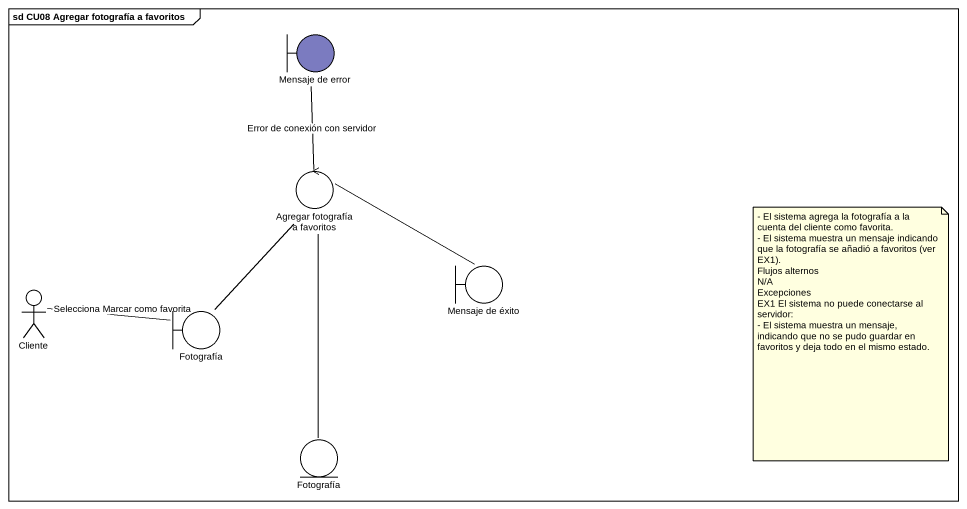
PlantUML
@startuml
mainframe sd CU08 Agregar fotografía a favoritos
boundary "Mensaje de error" as Mensaje_de_error #7B7BC0
control "Agregar fotografía a favoritos" as Agregar_fotografía_a
boundary "Mensaje de éxito" as Mensaje_de_éxito
actor Cliente
boundary Fotografía
entity "Fotografía" as Fotografía_2
Mensaje_de_error -- Agregar_fotografía_a : Error de conexión con servidor
Agregar_fotografía_a -- Fotografía
Mensaje_de_éxito -left- Agregar_fotografía_a
Cliente -right- Fotografía : Selecciona Marcar como favorita
Fotografía_2 -up- Agregar_fotografía_a
note as N1
  - El sistema agrega la fotografía a la cuenta del cliente como favorita.
  - El sistema muestra un mensaje indicando que la fotografía se añadió a favoritos (ver EX1).
  Flujos alternos
  N/A
  Excepciones
  EX1 El sistema no puede conectarse al servidor:
  - El sistema muestra un mensaje, indicando que no se pudo guardar en favoritos y deja todo en el mismo estado.
end note
@enduml
